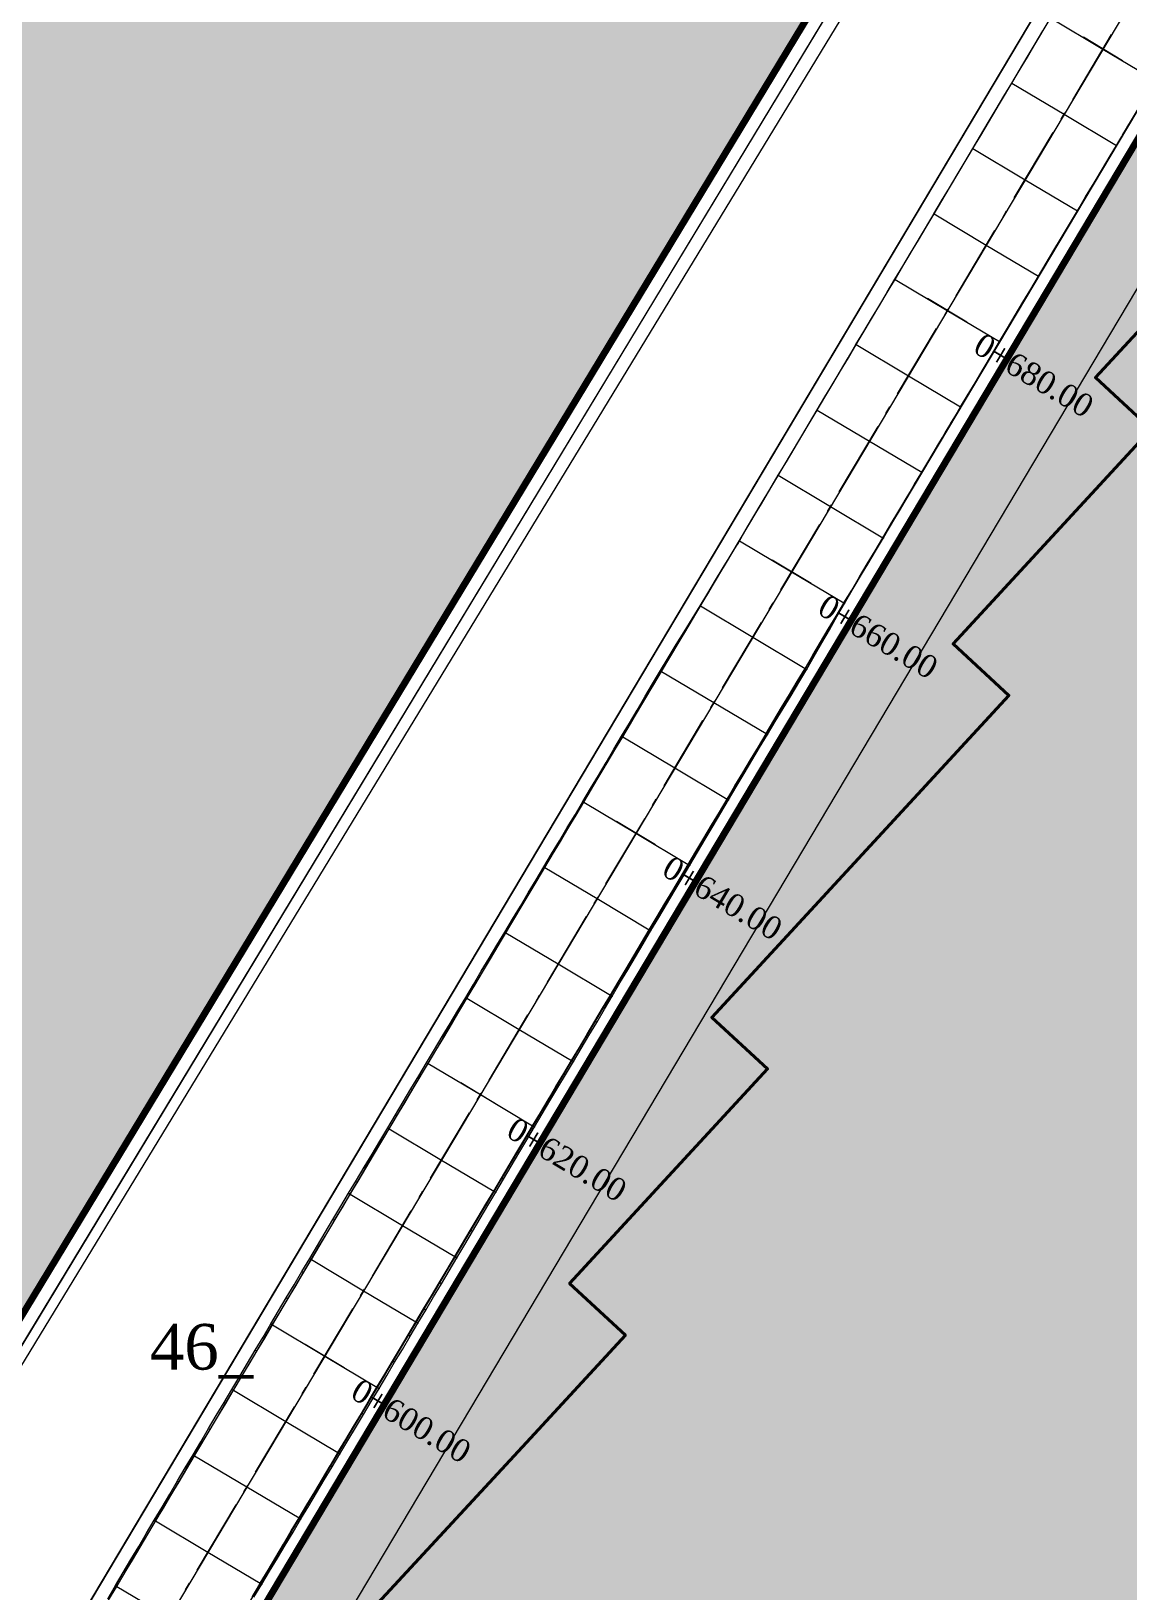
# Model space of a CAD drawing. Header units: metres. Extents: x 478603 to 489313, y 4282657 to 4289463.
# Drawn here: x 480102.8 to 480174.9, y 4287240.9 to 4287343.4 of the extents above; entities that cross this region are included whole.
import ezdxf

# ---------------------------------------------------------------- set-up
doc = ezdxf.new("R2010")
doc.units = ezdxf.units.M
for name, color, linetype, lineweight in [('ADAKENARI', 18, 'Continuous', 0), ('EKS_5', 5, 'Continuous', 0), ('EKSENLER', 3, 'Continuous', 0), ('HDA_5', 30, 'Continuous', 0), ('HDO_5', 30, 'Continuous', 0), ('KALDIRIM', 11, 'Continuous', 0), ('KDA_5', 150, 'Continuous', 20), ('KDO_5', 150, 'Continuous', 20), ('KYA_5', 1, 'Continuous', 20), ('KYO_5', 1, 'Continuous', 20), ('PARSEL_ALAN', 254, 'Continuous', 0), ('PARSEL_SERA_ALAN', 9, 'Continuous', 40), ('PL_ALİNMAN', 1, 'Continuous', 0), ('PL_ENKESIT', 1, 'Continuous', 0), ('PL_KM', 4, 'Continuous', 0), ('PL_KMYAZI', 30, 'Continuous', 0), ('REFUJ', 63, 'Continuous', 0), ('REVIZE_ONERI_KAM_SNR', 9, 'Continuous', 0), ('SEV_KYA_HDA', 3, 'Continuous', 0), ('SEV_KYO_HDO', 3, 'Continuous', 0), ('SEV_YKA_KDA', 3, 'Continuous', 0), ('SEV_YKO_KDO', 3, 'Continuous', 0), ('SNR_PLANONAMAA', 233, 'Continuous', 0), ('SNR_YAPIYAK', 18, 'Continuous', 0), ('YKA_5', 33, 'Continuous', 0), ('YKO_5', 33, 'Continuous', 0)]:
    doc.layers.add(name, color=color, linetype=linetype, lineweight=lineweight)
doc.styles.get("Standard").update_dxf_attribs({"font": 'times.ttf'})

msp = doc.modelspace()

# ---------------------------------------------------------------- hatches: boundary and pattern name
at = {"layer": 'PARSEL_ALAN'}
msp.add_hatch(color=256, dxfattribs=at).paths.add_polyline_path([(480144.96, 4286988.39), (480036.06, 4287092.62), (480032.45, 4287096.08), (480035.01, 4287100.37), (480178.12, 4287340.65), (480306.94, 4287217.36), (480333.2, 4287192.22)])
at = {"layer": 'PARSEL_SERA_ALAN'}
msp.add_hatch(color=256, dxfattribs=at).paths.add_polyline_path([(480135.34, 4287250.65), (480141.85, 4287257.7), (480138.18, 4287261.1), (480151.2, 4287275.2), (480147.53, 4287278.59), (480167.07, 4287299.75), (480163.39, 4287303.14), (480176.42, 4287317.25), (480172.75, 4287320.64), (480179.26, 4287327.69), (480326.19, 4287192.01), (480150.34, 4287001.58), (480043.81, 4287099.96), (480056.84, 4287114.06), (480053.17, 4287117.45), (480066.19, 4287131.56), (480062.52, 4287134.95), (480075.55, 4287149.06), (480071.87, 4287152.45), (480091.41, 4287173.61), (480087.74, 4287177), (480100.76, 4287191.11), (480097.09, 4287194.5), (480116.63, 4287215.66), (480112.96, 4287219.05), (480125.98, 4287233.15), (480122.31, 4287236.55)])
at = {"layer": 'REVIZE_ONERI_KAM_SNR'}
msp.add_hatch(color=256, dxfattribs=at).paths.add_polyline_path([(480391.37, 4287736.67), (479958.38, 4287021.55), (479846.66, 4286823.22), (479817.89, 4286807.32), (479678.54, 4286593.14), (479667.02, 4286563.36), (479171.87, 4285664.49), (479060.05, 4285423.5), (478955.18, 4285211.94), (478971.57, 4285181.44), (478973.58, 4285138.06), (478896.83, 4284994.41), (478884.26, 4284953.22), (478871.38, 4284822.15), (478829.64, 4284818.29), (478829.64, 4284859.4), (478806.79, 4284865.48), (478716.87, 4284674.35), (478705.55, 4284645.23), (478602.86, 4284697.15), (478665.09, 4284834.56), (478661.84, 4284859.59), (478721.27, 4284982.03), (478734.09, 4284989.86), (478857.78, 4285241.35), (478838.86, 4285277.85), (478831.67, 4285382.6), (478866.61, 4285387.39), (478882.65, 4285289.09), (479341.44, 4286225.89), (479492.42, 4286515.34), (479668.69, 4286852.71), (479834.72, 4287134.36), (480316.15, 4287820.51), (480353.75, 4287856.55), (480321.39, 4287969.42), (480358.64, 4287985.06), (480384.47, 4287906.35), (480463.86, 4288018.44), (480598.66, 4288207.44), (480775.09, 4288481.28), (480856.22, 4288581.77), (481195.87, 4289025.92), (481277.92, 4288967.09), (481191.32, 4288856.62), (480684.78, 4288177.97), (480420.91, 4287781.11), (480447.15, 4287667.53), (480456.56, 4287584.46), (480422.31, 4287581.55), (480417.61, 4287623.09), (480404.49, 4287679.88)])

# ---------------------------------------------------------------- linework, layer by layer
at = {"layer": 'ADAKENARI', "lineweight": 200}
for p, q in [((480391.37, 4287736.67), (479958.38, 4287021.55)), ((480032.45, 4287096.08), (480373.88, 4287669.33))]:
    msp.add_line(p, q, dxfattribs=at)
at = {"layer": 'EKS_5'}
for p in [(480173.25, 4287342.24, 954.31), (480170.69, 4287337.95, 954.33), (480168.13, 4287333.65, 954.35), (480165.57, 4287329.35, 954.37), (480163.01, 4287325.06, 954.38), (480160.46, 4287320.76, 954.3), (480157.9, 4287316.47, 954.06), (480155.34, 4287312.17, 953.74), (480152.78, 4287307.87, 953.42), (480150.22, 4287303.58, 953.09), (480147.66, 4287299.28, 952.77), (480145.1, 4287294.99, 952.45), (480142.54, 4287290.69, 952.13), (480139.99, 4287286.4, 951.81), (480137.43, 4287282.1, 951.49), (480134.87, 4287277.8, 951.17), (480132.31, 4287273.51, 950.85), (480129.75, 4287269.21, 950.52), (480127.19, 4287264.92, 950.2), (480124.63, 4287260.62, 949.88), (480122.08, 4287256.33, 949.56), (480119.52, 4287252.03, 949.24), (480116.96, 4287247.73, 948.92), (480114.4, 4287243.44, 948.6)]:
    msp.add_point(p, dxfattribs=at)
at = {"layer": 'EKSENLER'}
msp.add_line((480392.57, 4287710.48), (480029.26, 4287100.49), dxfattribs=at)
at = {"layer": 'HDA_5'}
msp.add_polyline3d([(480117.33, 4287240.53, 948.48), (480117.85, 4287241.39, 948.55), (480118.36, 4287242.25, 948.61), (480118.87, 4287243.1, 948.68), (480119.38, 4287243.96, 948.74), (480119.89, 4287244.82, 948.8), (480120.4, 4287245.68, 948.87), (480120.92, 4287246.54, 948.93), (480121.43, 4287247.4, 949), (480121.94, 4287248.26, 949.06), (480122.45, 4287249.12, 949.12), (480122.96, 4287249.98, 949.19), (480123.47, 4287250.84, 949.25), (480123.99, 4287251.7, 949.32), (480124.5, 4287252.56, 949.38), (480125.01, 4287253.41, 949.45), (480125.52, 4287254.27, 949.51), (480126.03, 4287255.13, 949.57), (480126.54, 4287255.99, 949.64), (480127.06, 4287256.85, 949.7), (480127.57, 4287257.71, 949.77), (480128.08, 4287258.57, 949.83), (480128.59, 4287259.43, 949.9), (480129.1, 4287260.29, 949.96), (480129.62, 4287261.15, 950.02), (480130.13, 4287262.01, 950.09), (480130.64, 4287262.87, 950.15), (480131.15, 4287263.72, 950.22), (480131.66, 4287264.58, 950.28), (480132.17, 4287265.44, 950.35), (480132.69, 4287266.3, 950.41), (480133.2, 4287267.16, 950.47), (480133.71, 4287268.02, 950.54), (480134.22, 4287268.88, 950.6), (480134.73, 4287269.74, 950.67), (480135.24, 4287270.6, 950.73), (480135.76, 4287271.46, 950.8), (480136.27, 4287272.32, 950.86), (480136.78, 4287273.18, 950.92), (480137.29, 4287274.03, 950.99), (480137.8, 4287274.89, 951.05), (480138.31, 4287275.75, 951.12), (480138.83, 4287276.61, 951.18), (480139.34, 4287277.47, 951.25), (480139.85, 4287278.33, 951.31), (480140.36, 4287279.19, 951.37), (480140.87, 4287280.05, 951.44), (480141.38, 4287280.91, 951.5), (480141.9, 4287281.77, 951.57), (480142.41, 4287282.63, 951.63), (480142.92, 4287283.48, 951.7), (480143.43, 4287284.34, 951.76), (480143.94, 4287285.2, 951.82), (480144.45, 4287286.06, 951.89), (480144.97, 4287286.92, 951.95), (480145.48, 4287287.78, 952.02), (480145.99, 4287288.64, 952.08), (480146.5, 4287289.5, 952.14), (480147.01, 4287290.36, 952.21), (480147.53, 4287291.22, 952.27), (480148.04, 4287292.08, 952.34), (480148.55, 4287292.94, 952.4), (480149.06, 4287293.79, 952.47), (480149.57, 4287294.65, 952.53), (480150.08, 4287295.51, 952.59), (480150.6, 4287296.37, 952.66), (480151.11, 4287297.23, 952.72), (480151.62, 4287298.09, 952.79), (480152.13, 4287298.95, 952.85), (480152.64, 4287299.81, 952.92), (480153.15, 4287300.67, 952.98), (480153.67, 4287301.53, 953.04), (480154.18, 4287302.39, 953.11), (480154.69, 4287303.25, 953.17), (480155.2, 4287304.1, 953.24), (480155.71, 4287304.96, 953.3), (480156.22, 4287305.82, 953.37), (480156.74, 4287306.68, 953.43), (480157.25, 4287307.54, 953.49), (480157.76, 4287308.4, 953.56), (480158.27, 4287309.26, 953.62), (480158.78, 4287310.12, 953.69), (480159.29, 4287310.98, 953.75), (480159.81, 4287311.84, 953.82), (480160.32, 4287312.7, 953.88), (480160.83, 4287313.56, 953.94), (480161.34, 4287314.41, 954.01), (480162.2, 4287315.86, 954.16)], dxfattribs=at)
for p in [(480161.34, 4287314.41, 954.01), (480158.78, 4287310.12, 953.69), (480156.22, 4287305.82, 953.37), (480153.67, 4287301.53, 953.04), (480151.11, 4287297.23, 952.72), (480148.55, 4287292.94, 952.4), (480145.99, 4287288.64, 952.08), (480143.43, 4287284.34, 951.76), (480140.87, 4287280.05, 951.44), (480138.31, 4287275.75, 951.12), (480135.76, 4287271.46, 950.8), (480133.2, 4287267.16, 950.47), (480130.64, 4287262.87, 950.15), (480128.08, 4287258.57, 949.83), (480125.52, 4287254.27, 949.51), (480122.96, 4287249.98, 949.19), (480120.4, 4287245.68, 948.87), (480117.85, 4287241.39, 948.55)]:
    msp.add_point(p, dxfattribs=at)
at = {"layer": 'HDO_5'}
msp.add_polyline3d([(480107.88, 4287240.34, 948.16), (480108.4, 4287241.19, 948.23), (480108.91, 4287242.05, 948.29), (480109.42, 4287242.91, 948.35), (480109.93, 4287243.77, 948.42), (480110.44, 4287244.63, 948.48), (480110.96, 4287245.49, 948.55), (480111.47, 4287246.35, 948.61), (480111.98, 4287247.21, 948.68), (480112.49, 4287248.07, 948.74), (480113, 4287248.93, 948.8), (480113.51, 4287249.79, 948.87), (480114.03, 4287250.65, 948.93), (480114.54, 4287251.5, 949), (480115.05, 4287252.36, 949.06), (480115.56, 4287253.22, 949.12), (480116.07, 4287254.08, 949.19), (480116.58, 4287254.94, 949.25), (480117.1, 4287255.8, 949.32), (480117.61, 4287256.66, 949.38), (480118.12, 4287257.52, 949.45), (480118.63, 4287258.38, 949.51), (480119.14, 4287259.24, 949.57), (480119.65, 4287260.1, 949.64), (480120.17, 4287260.96, 949.7), (480120.68, 4287261.81, 949.77), (480121.19, 4287262.67, 949.83), (480121.7, 4287263.53, 949.9), (480122.21, 4287264.39, 949.96), (480122.72, 4287265.25, 950.02), (480123.24, 4287266.11, 950.09), (480123.75, 4287266.97, 950.15), (480124.26, 4287267.83, 950.22), (480124.77, 4287268.69, 950.28), (480125.28, 4287269.55, 950.35), (480125.8, 4287270.41, 950.41), (480126.31, 4287271.27, 950.47), (480126.82, 4287272.12, 950.54), (480127.33, 4287272.98, 950.6), (480127.84, 4287273.84, 950.67), (480128.35, 4287274.7, 950.73), (480128.87, 4287275.56, 950.8), (480129.38, 4287276.42, 950.86), (480129.89, 4287277.28, 950.92), (480130.4, 4287278.14, 950.99), (480130.91, 4287279, 951.05), (480131.42, 4287279.86, 951.12), (480131.94, 4287280.72, 951.18), (480132.45, 4287281.57, 951.25), (480132.96, 4287282.43, 951.31), (480133.47, 4287283.29, 951.37), (480133.98, 4287284.15, 951.44), (480134.49, 4287285.01, 951.5), (480135.01, 4287285.87, 951.57), (480135.52, 4287286.73, 951.63), (480136.03, 4287287.59, 951.7), (480136.54, 4287288.45, 951.76), (480137.05, 4287289.31, 951.82), (480137.56, 4287290.17, 951.89), (480138.08, 4287291.03, 951.95), (480138.59, 4287291.88, 952.02), (480139.1, 4287292.74, 952.08), (480139.61, 4287293.6, 952.14), (480140.12, 4287294.46, 952.21), (480140.63, 4287295.32, 952.27), (480141.15, 4287296.18, 952.34), (480141.66, 4287297.04, 952.4), (480142.17, 4287297.9, 952.47), (480142.68, 4287298.76, 952.53), (480143.19, 4287299.62, 952.59), (480143.71, 4287300.48, 952.66), (480144.22, 4287301.34, 952.72), (480144.73, 4287302.19, 952.79), (480145.24, 4287303.05, 952.85), (480145.75, 4287303.91, 952.92), (480146.26, 4287304.77, 952.98), (480146.78, 4287305.63, 953.04), (480148.27, 4287308.15, 953.34)], dxfattribs=at)
for p in [(480146.78, 4287305.63, 953.04), (480144.22, 4287301.34, 952.72), (480141.66, 4287297.04, 952.4), (480139.1, 4287292.74, 952.08), (480136.54, 4287288.45, 951.76), (480133.98, 4287284.15, 951.44), (480131.42, 4287279.86, 951.12), (480128.87, 4287275.56, 950.8), (480126.31, 4287271.27, 950.47), (480123.75, 4287266.97, 950.15), (480121.19, 4287262.67, 949.83), (480118.63, 4287258.38, 949.51), (480116.07, 4287254.08, 949.19), (480113.51, 4287249.79, 948.87), (480110.96, 4287245.49, 948.55), (480108.4, 4287241.19, 948.23)]:
    msp.add_point(p, dxfattribs=at)
at = {"layer": 'KALDIRIM'}
for p, q in [((479854.18, 4286814.36), (480371.62, 4287683.12)), ((480378.66, 4287679.3), (480032.7, 4287098.44))]:
    msp.add_line(p, q, dxfattribs=at)
at = {"layer": 'KDA_5'}
msp.add_polyline3d([(480162.9, 4287317.05, 954.2), (480163.06, 4287317.32, 954.18), (480163.23, 4287317.6, 954.15), (480163.41, 4287317.89, 954.12), (480163.62, 4287318.23, 954.08), (480163.9, 4287318.71, 954.04), (480164.33, 4287319.43, 954.04), (480164.84, 4287320.29, 954.04), (480165.38, 4287321.19, 954.04), (480165.93, 4287322.1, 954.04), (480166.46, 4287323, 954.04), (480166.99, 4287323.88, 954.06), (480167.5, 4287324.74, 954.07), (480168.01, 4287325.6, 954.08), (480168.51, 4287326.45, 954.09), (480169.02, 4287327.3, 954.11), (480169.53, 4287328.15, 954.11), (480170.03, 4287329, 954.12), (480170.54, 4287329.86, 954.13), (480171.05, 4287330.72, 954.13), (480171.58, 4287331.6, 954.14), (480172.12, 4287332.51, 954.16), (480172.67, 4287333.44, 954.18), (480173.22, 4287334.36, 954.2), (480173.72, 4287335.21, 954.22), (480174.13, 4287335.9, 954.24), (480174.35, 4287336.26, 954.27), (480174.46, 4287336.45, 954.29), (480174.54, 4287336.58, 954.31), (480174.6, 4287336.69, 954.32), (480174.66, 4287336.79, 954.33)], dxfattribs=at)
for p in [(480174.13, 4287335.9, 954.24), (480171.58, 4287331.6, 954.14), (480169.02, 4287327.3, 954.11), (480166.46, 4287323, 954.04), (480163.9, 4287318.71, 954.04)]:
    msp.add_point(p, dxfattribs=at)
at = {"layer": 'KDO_5'}
msp.add_polyline3d([(480149.28, 4287309.81, 953.41), (480149.23, 4287309.74, 953.38), (480149.19, 4287309.67, 953.36), (480149.17, 4287309.63, 953.35), (480149.19, 4287309.67, 953.34), (480149.34, 4287309.92, 953.27), (480149.72, 4287310.56, 953.27), (480150.23, 4287311.42, 953.28), (480150.78, 4287312.34, 953.29), (480151.35, 4287313.29, 953.3), (480151.9, 4287314.22, 953.31), (480152.43, 4287315.11, 953.33), (480152.94, 4287315.97, 953.34), (480153.45, 4287316.82, 953.36), (480153.95, 4287317.66, 953.37), (480154.46, 4287318.52, 953.39), (480154.97, 4287319.37, 953.39), (480155.48, 4287320.23, 953.4), (480155.99, 4287321.09, 953.4), (480156.5, 4287321.95, 953.41), (480157.01, 4287322.81, 953.41), (480157.53, 4287323.67, 953.43), (480158.04, 4287324.53, 953.45), (480158.55, 4287325.39, 953.47), (480159.06, 4287326.25, 953.49), (480159.57, 4287327.11, 953.51), (480160.09, 4287327.97, 953.53), (480160.6, 4287328.83, 953.55), (480161.11, 4287329.68, 953.57), (480161.62, 4287330.54, 953.59), (480162.13, 4287331.4, 953.61), (480162.64, 4287332.26, 953.62), (480163.16, 4287333.12, 953.62), (480163.67, 4287333.98, 953.63), (480164.18, 4287334.84, 953.64), (480164.69, 4287335.7, 953.65), (480165.2, 4287336.56, 953.67), (480165.71, 4287337.42, 953.69), (480166.23, 4287338.28, 953.71), (480166.74, 4287339.13, 953.73), (480167.25, 4287339.99, 953.75), (480167.76, 4287340.85, 953.76), (480168.27, 4287341.71, 953.77), (480168.79, 4287342.57, 953.78), (480169.3, 4287343.43, 953.79)], dxfattribs=at)
for p in [(480167.25, 4287339.99, 953.75), (480164.69, 4287335.7, 953.65), (480162.13, 4287331.4, 953.61), (480159.57, 4287327.11, 953.51), (480157.01, 4287322.81, 953.41), (480154.46, 4287318.52, 953.39), (480151.9, 4287314.22, 953.31), (480149.34, 4287309.92, 953.27)]:
    msp.add_point(p, dxfattribs=at)
at = {"layer": 'KYA_5'}
for points in [[(480174.66, 4287336.79, 954.33), (480175.05, 4287337.45, 954.33), (480175.45, 4287338.11, 954.33), (480175.85, 4287338.77, 954.33), (480176.26, 4287339.46, 954.34), (480176.7, 4287340.19, 954.34), (480177.18, 4287341, 954.34), (480177.7, 4287341.86, 954.34), (480178.22, 4287342.73, 954.34), (480178.74, 4287343.61, 954.34)], [(480117.42, 4287240.48, 949.49), (480117.94, 4287241.33, 949.6), (480118.45, 4287242.19, 949.7), (480118.97, 4287243.05, 949.81), (480119.48, 4287243.9, 949.91), (480120, 4287244.76, 950.02), (480120.51, 4287245.62, 950.12), (480121.03, 4287246.48, 950.21), (480121.54, 4287247.33, 950.29), (480122.05, 4287248.19, 950.38), (480122.57, 4287249.05, 950.46), (480123.08, 4287249.91, 950.55), (480123.59, 4287250.77, 950.63), (480124.11, 4287251.62, 950.72), (480124.62, 4287252.48, 950.8), (480125.13, 4287253.34, 950.89), (480125.65, 4287254.2, 950.97), (480126.16, 4287255.06, 951.05), (480126.67, 4287255.92, 951.13), (480127.19, 4287256.77, 951.21), (480127.7, 4287257.63, 951.29), (480128.21, 4287258.49, 951.37), (480128.72, 4287259.35, 951.43), (480129.24, 4287260.21, 951.49), (480129.75, 4287261.07, 951.55), (480130.26, 4287261.93, 951.61), (480130.77, 4287262.79, 951.67), (480131.28, 4287263.65, 951.72), (480131.79, 4287264.51, 951.77), (480132.3, 4287265.37, 951.82), (480132.81, 4287266.23, 951.87), (480133.32, 4287267.09, 951.92), (480133.83, 4287267.95, 951.96), (480134.34, 4287268.81, 952.01), (480134.85, 4287269.67, 952.05), (480135.36, 4287270.53, 952.1), (480135.87, 4287271.39, 952.14), (480136.38, 4287272.25, 952.21), (480136.89, 4287273.11, 952.27), (480137.41, 4287273.97, 952.33), (480137.92, 4287274.82, 952.39), (480138.43, 4287275.68, 952.45), (480138.94, 4287276.54, 952.49), (480139.45, 4287277.4, 952.54), (480139.96, 4287278.26, 952.58), (480140.47, 4287279.13, 952.62), (480140.98, 4287279.99, 952.66), (480141.49, 4287280.85, 952.7), (480142, 4287281.71, 952.73), (480142.51, 4287282.57, 952.77), (480143.01, 4287283.43, 952.8), (480143.52, 4287284.29, 952.84), (480144.04, 4287285.15, 952.9), (480144.55, 4287286.01, 952.96), (480145.06, 4287286.87, 953.01), (480145.57, 4287287.73, 953.07), (480146.08, 4287288.59, 953.13), (480146.59, 4287289.45, 953.17), (480147.1, 4287290.31, 953.22), (480147.61, 4287291.17, 953.26), (480148.12, 4287292.03, 953.3), (480148.63, 4287292.89, 953.35), (480149.14, 4287293.75, 953.4), (480149.65, 4287294.61, 953.46), (480150.16, 4287295.47, 953.52), (480150.67, 4287296.33, 953.58), (480151.19, 4287297.18, 953.63), (480151.7, 4287298.04, 953.76), (480152.22, 4287298.9, 953.88), (480152.74, 4287299.75, 954), (480153.26, 4287300.61, 954.13), (480153.77, 4287301.47, 954.25), (480154.27, 4287302.33, 954.16), (480154.77, 4287303.2, 954.06), (480155.27, 4287304.07, 953.97), (480155.76, 4287304.94, 953.88), (480156.26, 4287305.8, 953.78), (480156.76, 4287306.66, 953.82), (480157.27, 4287307.52, 953.85), (480157.78, 4287308.37, 953.89), (480158.29, 4287309.23, 953.92), (480158.81, 4287310.11, 953.95), (480159.33, 4287310.99, 953.99), (480159.86, 4287311.89, 954.02), (480160.39, 4287312.78, 954.05), (480160.89, 4287313.63, 954.08), (480161.35, 4287314.41, 954.11), (480161.71, 4287315.03, 954.13), (480162.03, 4287315.56, 954.15), (480162.32, 4287316.07, 954.17), (480162.61, 4287316.56, 954.19), (480162.9, 4287317.05, 954.2)]]:
    msp.add_polyline3d(points, dxfattribs=at)
for p in [(480161.35, 4287314.41, 954.11), (480158.81, 4287310.11, 953.95), (480156.26, 4287305.8, 953.78), (480153.77, 4287301.47, 954.25), (480151.19, 4287297.18, 953.63), (480148.63, 4287292.89, 953.35), (480146.08, 4287288.59, 953.13), (480143.52, 4287284.29, 952.84), (480140.98, 4287279.99, 952.66), (480138.43, 4287275.68, 952.45), (480135.87, 4287271.39, 952.14), (480133.32, 4287267.09, 951.92), (480130.77, 4287262.79, 951.67), (480128.21, 4287258.49, 951.37), (480125.65, 4287254.2, 950.97), (480123.08, 4287249.91, 950.55), (480120.51, 4287245.62, 950.12), (480117.94, 4287241.33, 949.6)]:
    msp.add_point(p, dxfattribs=at)
at = {"layer": 'KYO_5'}
msp.add_polyline3d([(480107.81, 4287240.38, 949.05), (480108.32, 4287241.24, 949.13), (480108.83, 4287242.1, 949.21), (480109.34, 4287242.96, 949.29), (480109.85, 4287243.82, 949.37), (480110.36, 4287244.68, 949.45), (480110.87, 4287245.54, 949.53), (480111.38, 4287246.4, 949.62), (480111.89, 4287247.26, 949.72), (480112.4, 4287248.12, 949.81), (480112.91, 4287248.98, 949.91), (480113.42, 4287249.84, 950.01), (480113.93, 4287250.7, 950.06), (480114.44, 4287251.56, 950.12), (480114.95, 4287252.42, 950.17), (480115.47, 4287253.28, 950.23), (480115.98, 4287254.14, 950.28), (480116.49, 4287255, 950.36), (480117, 4287255.86, 950.45), (480117.51, 4287256.72, 950.53), (480118.02, 4287257.58, 950.62), (480118.53, 4287258.44, 950.7), (480119.04, 4287259.3, 950.77), (480119.55, 4287260.16, 950.83), (480120.06, 4287261.02, 950.9), (480120.57, 4287261.88, 950.97), (480121.09, 4287262.74, 951.04), (480121.6, 4287263.59, 951.09), (480122.11, 4287264.45, 951.14), (480122.62, 4287265.31, 951.19), (480123.14, 4287266.17, 951.24), (480123.65, 4287267.03, 951.29), (480124.16, 4287267.89, 951.34), (480124.68, 4287268.74, 951.38), (480125.19, 4287269.6, 951.43), (480125.7, 4287270.46, 951.48), (480126.22, 4287271.32, 951.53), (480126.73, 4287272.18, 951.58), (480127.24, 4287273.04, 951.63), (480127.75, 4287273.89, 951.68), (480128.27, 4287274.75, 951.73), (480128.78, 4287275.61, 951.78), (480129.29, 4287276.47, 951.83), (480129.81, 4287277.33, 951.88), (480130.32, 4287278.19, 951.92), (480130.83, 4287279.04, 951.97), (480131.35, 4287279.9, 952.02), (480131.86, 4287280.76, 952.07), (480132.37, 4287281.62, 952.12), (480132.88, 4287282.48, 952.17), (480133.4, 4287283.34, 952.22), (480133.91, 4287284.19, 952.27), (480134.42, 4287285.05, 952.31), (480134.94, 4287285.91, 952.35), (480135.45, 4287286.77, 952.39), (480135.97, 4287287.63, 952.43), (480136.48, 4287288.48, 952.47), (480136.99, 4287289.34, 952.51), (480137.51, 4287290.2, 952.54), (480138.02, 4287291.06, 952.58), (480138.54, 4287291.91, 952.61), (480139.05, 4287292.77, 952.65), (480139.56, 4287293.63, 952.73), (480140.07, 4287294.49, 952.81), (480140.58, 4287295.35, 952.89), (480141.09, 4287296.21, 952.97), (480141.6, 4287297.07, 953.05), (480142.11, 4287297.93, 953.14), (480142.62, 4287298.79, 953.23), (480143.13, 4287299.66, 953.33), (480143.64, 4287300.52, 953.42), (480144.15, 4287301.38, 953.52), (480144.67, 4287302.23, 953.46), (480145.19, 4287303.09, 953.4), (480145.72, 4287303.94, 953.35), (480146.24, 4287304.79, 953.29), (480146.76, 4287305.64, 953.24), (480147.27, 4287306.48, 953.27), (480147.77, 4287307.32, 953.31), (480148.28, 4287308.15, 953.34), (480148.78, 4287308.98, 953.37), (480149.28, 4287309.81, 953.41)], dxfattribs=at)
for p in [(480146.76, 4287305.64, 953.24), (480144.15, 4287301.38, 953.52), (480141.6, 4287297.07, 953.05), (480139.05, 4287292.77, 952.65), (480136.48, 4287288.48, 952.47), (480133.91, 4287284.19, 952.27), (480131.35, 4287279.9, 952.02), (480128.78, 4287275.61, 951.78), (480126.22, 4287271.32, 951.53), (480123.65, 4287267.03, 951.29), (480121.09, 4287262.74, 951.04), (480118.53, 4287258.44, 950.7), (480115.98, 4287254.14, 950.28), (480113.42, 4287249.84, 950.01), (480110.87, 4287245.54, 949.53), (480108.32, 4287241.24, 949.13)]:
    msp.add_point(p, dxfattribs=at)
at = {"layer": 'PARSEL_ALAN'}
for points in [[(480144.96, 4286988.39, 956.14), (480036.06, 4287092.62, 940.62), (480032.45, 4287096.08, 0), (480035.01, 4287100.37, 939.23), (480178.12, 4287340.65, 954.33), (480306.94, 4287217.36, 950.43), (480333.2, 4287192.22, 951.42), (480144.96, 4286988.39, 956.14)], [(480144.96, 4286988.39, 0), (480036.06, 4287092.62, 0), (480032.45, 4287096.08, 0), (480035.01, 4287100.37, 0), (480178.12, 4287340.65, 0), (480306.94, 4287217.36, 0), (480333.2, 4287192.22, 0), (480144.96, 4286988.39, 0)]]:
    msp.add_polyline3d(points, close=True, dxfattribs=at)
at = {"layer": 'PARSEL_SERA_ALAN'}
msp.add_polyline3d([(480122.31, 4287236.55, 0), (480135.34, 4287250.65, 0), (480135.34, 4287250.65, 0), (480141.85, 4287257.7, 0), (480138.18, 4287261.1, 0), (480151.2, 4287275.2, 0), (480147.53, 4287278.59, 0), (480167.07, 4287299.75, 0), (480163.39, 4287303.14, 0), (480176.42, 4287317.25, 0), (480172.75, 4287320.64, 0), (480179.26, 4287327.69, 0), (480326.19, 4287192.01, 0)], dxfattribs=at)
msp.add_polyline3d([(480122.31, 4287236.55, 0), (480135.34, 4287250.65, 0), (480135.34, 4287250.65, 0), (480141.85, 4287257.7, 0), (480138.18, 4287261.1, 0), (480151.2, 4287275.2, 0), (480147.53, 4287278.59, 0), (480167.07, 4287299.75, 0), (480163.39, 4287303.14, 0), (480176.42, 4287317.25, 0), (480172.75, 4287320.64, 0), (480179.26, 4287327.69, 0), (480326.19, 4287192.01, 0)], dxfattribs=at)
at = {"layer": 'PL_ALİNMAN'}
for p, q in [((480171.26, 4287338.91), (480173.82, 4287343.2)), ((480170.49, 4287337.62), (480170.75, 4287338.05)), ((480167.42, 4287332.46), (480169.98, 4287336.76)), ((480166.66, 4287331.17), (480166.91, 4287331.6)), ((480163.59, 4287326.02), (480166.14, 4287330.31)), ((480162.82, 4287324.73), (480163.07, 4287325.16)), ((480159.75, 4287319.57), (480162.31, 4287323.87)), ((480158.98, 4287318.29), (480159.24, 4287318.72)), ((480155.91, 4287313.13), (480158.47, 4287317.43)), ((480155.14, 4287311.84), (480155.4, 4287312.27)), ((480152.07, 4287306.69), (480154.63, 4287310.98)), ((480151.3, 4287305.4), (480151.56, 4287305.83)), ((480148.23, 4287300.24), (480150.79, 4287304.54)), ((480147.47, 4287298.95), (480147.72, 4287299.38)), ((480144.4, 4287293.8), (480146.95, 4287298.1)), ((480143.63, 4287292.51), (480143.88, 4287292.94)), ((480140.56, 4287287.36), (480143.12, 4287291.65)), ((480139.79, 4287286.07), (480140.05, 4287286.5)), ((480136.72, 4287280.91), (480139.28, 4287285.21)), ((480135.95, 4287279.62), (480136.21, 4287280.05)), ((480132.88, 4287274.47), (480135.44, 4287278.76)), ((480132.11, 4287273.18), (480132.37, 4287273.61)), ((480129.04, 4287268.03), (480131.6, 4287272.32)), ((480128.28, 4287266.74), (480128.53, 4287267.17)), ((480125.21, 4287261.58), (480127.77, 4287265.88)), ((480124.44, 4287260.29), (480124.69, 4287260.72)), ((480121.37, 4287255.14), (480123.93, 4287259.43)), ((480120.6, 4287253.85), (480120.86, 4287254.28)), ((480117.53, 4287248.69), (480120.09, 4287252.99)), ((480116.76, 4287247.41), (480117.02, 4287247.83)), ((480113.69, 4287242.25), (480116.25, 4287246.55)), ((480112.93, 4287240.96), (480113.18, 4287241.39))]:
    msp.add_line(p, q, dxfattribs=at)
at = {"layer": 'PL_ENKESIT'}
for points in [[(480169.81, 4287344.29, 953.8), (480169.81, 4287344.29, 954.31), (480173.25, 4287342.24, 954.31), (480176.68, 4287340.19, 954.31), (480176.69, 4287340.19, 954.26), (480176.7, 4287340.19, 954.34)], [(480167.25, 4287339.99, 953.75), (480167.25, 4287339.99, 954.33), (480170.69, 4287337.95, 954.33), (480174.13, 4287335.9, 954.33), (480174.13, 4287335.9, 954.24)], [(480164.69, 4287335.7, 953.65), (480164.69, 4287335.7, 954.35), (480168.13, 4287333.65, 954.35), (480171.57, 4287331.6, 954.35), (480171.58, 4287331.6, 954.14)], [(480162.13, 4287331.4, 953.61), (480162.14, 4287331.4, 954.37), (480165.57, 4287329.35, 954.37), (480169.01, 4287327.31, 954.37), (480169.02, 4287327.3, 954.11)], [(480159.57, 4287327.11, 953.51), (480159.58, 4287327.1, 954.38), (480163.01, 4287325.06, 954.38), (480166.45, 4287323.01, 954.38), (480166.46, 4287323, 954.04)], [(480157.01, 4287322.81, 953.41), (480157.02, 4287322.81, 954.3), (480160.46, 4287320.76, 954.3), (480163.89, 4287318.72, 954.3), (480163.9, 4287318.71, 954.04)], [(480154.46, 4287318.52, 953.39), (480154.46, 4287318.51, 954.06), (480157.9, 4287316.47, 954.06), (480161.33, 4287314.42, 954.06), (480161.34, 4287314.41, 954.01), (480161.35, 4287314.41, 954.11)], [(480151.9, 4287314.22, 953.31), (480151.9, 4287314.22, 953.74), (480155.34, 4287312.17, 953.74), (480158.77, 4287310.12, 953.74), (480158.78, 4287310.12, 953.69), (480158.81, 4287310.11, 953.95)], [(480149.34, 4287309.92, 953.27), (480149.34, 4287309.92, 953.42), (480152.78, 4287307.87, 953.42), (480156.22, 4287305.83, 953.42), (480156.22, 4287305.82, 953.37), (480156.26, 4287305.8, 953.78)], [(480146.76, 4287305.64, 953.24), (480146.78, 4287305.63, 953.04), (480146.78, 4287305.63, 953.09), (480150.22, 4287303.58, 953.09), (480153.66, 4287301.53, 953.09), (480153.67, 4287301.53, 953.04), (480153.77, 4287301.47, 954.25)], [(480144.15, 4287301.38, 953.52), (480144.22, 4287301.34, 952.72), (480144.23, 4287301.33, 952.77), (480147.66, 4287299.28, 952.77), (480151.1, 4287297.24, 952.77), (480151.11, 4287297.23, 952.72), (480151.19, 4287297.18, 953.63)], [(480141.6, 4287297.07, 953.05), (480141.66, 4287297.04, 952.4), (480141.67, 4287297.03, 952.45), (480145.1, 4287294.99, 952.45), (480148.54, 4287292.94, 952.45), (480148.55, 4287292.94, 952.4), (480148.63, 4287292.89, 953.35)], [(480139.05, 4287292.77, 952.65), (480139.1, 4287292.74, 952.08), (480139.11, 4287292.74, 952.13), (480142.54, 4287290.69, 952.13), (480145.98, 4287288.64, 952.13), (480145.99, 4287288.64, 952.08), (480146.08, 4287288.59, 953.13)], [(480136.48, 4287288.48, 952.47), (480136.54, 4287288.45, 951.76), (480136.55, 4287288.44, 951.81), (480139.99, 4287286.4, 951.81), (480143.42, 4287284.35, 951.81), (480143.43, 4287284.34, 951.76), (480143.52, 4287284.29, 952.84)], [(480133.91, 4287284.19, 952.27), (480133.98, 4287284.15, 951.44), (480133.99, 4287284.15, 951.49), (480137.43, 4287282.1, 951.49), (480140.86, 4287280.05, 951.49), (480140.87, 4287280.05, 951.44), (480140.98, 4287279.99, 952.66)], [(480131.35, 4287279.9, 952.02), (480131.42, 4287279.86, 951.12), (480131.43, 4287279.85, 951.17), (480134.87, 4287277.8, 951.17), (480138.31, 4287275.76, 951.17), (480138.31, 4287275.75, 951.12), (480138.43, 4287275.68, 952.45)], [(480128.78, 4287275.61, 951.78), (480128.87, 4287275.56, 950.8), (480128.87, 4287275.56, 950.85), (480132.31, 4287273.51, 950.85), (480135.75, 4287271.46, 950.85), (480135.76, 4287271.46, 950.8), (480135.87, 4287271.39, 952.14)], [(480126.22, 4287271.32, 951.53), (480126.31, 4287271.27, 950.47), (480126.32, 4287271.26, 950.52), (480129.75, 4287269.21, 950.52), (480133.19, 4287267.17, 950.52), (480133.2, 4287267.16, 950.47), (480133.32, 4287267.09, 951.92)], [(480123.65, 4287267.03, 951.29), (480123.75, 4287266.97, 950.15), (480123.76, 4287266.96, 950.2), (480127.19, 4287264.92, 950.2), (480130.63, 4287262.87, 950.2), (480130.64, 4287262.87, 950.15), (480130.77, 4287262.79, 951.67)], [(480121.09, 4287262.74, 951.04), (480121.19, 4287262.67, 949.83), (480121.2, 4287262.67, 949.88), (480124.63, 4287260.62, 949.88), (480128.07, 4287258.57, 949.88), (480128.08, 4287258.57, 949.83), (480128.21, 4287258.49, 951.37)], [(480118.53, 4287258.44, 950.7), (480118.63, 4287258.38, 949.51), (480118.64, 4287258.37, 949.56), (480122.08, 4287256.33, 949.56), (480125.51, 4287254.28, 949.56), (480125.52, 4287254.27, 949.51), (480125.65, 4287254.2, 950.97)], [(480115.98, 4287254.14, 950.28), (480116.07, 4287254.08, 949.19), (480116.08, 4287254.08, 949.24), (480119.52, 4287252.03, 949.24), (480122.95, 4287249.98, 949.24), (480122.96, 4287249.98, 949.19), (480123.08, 4287249.91, 950.55)], [(480113.42, 4287249.84, 950.01), (480113.51, 4287249.79, 948.87), (480113.52, 4287249.78, 948.92), (480116.96, 4287247.73, 948.92), (480120.4, 4287245.69, 948.92), (480120.4, 4287245.68, 948.87), (480120.51, 4287245.62, 950.12)], [(480110.87, 4287245.54, 949.53), (480110.96, 4287245.49, 948.55), (480110.96, 4287245.49, 948.6), (480114.4, 4287243.44, 948.6), (480117.84, 4287241.39, 948.6), (480117.85, 4287241.39, 948.55), (480117.94, 4287241.33, 949.6)], [(480108.32, 4287241.24, 949.13), (480108.4, 4287241.19, 948.23), (480108.41, 4287241.19, 948.28), (480111.84, 4287239.14, 948.28), (480115.28, 4287237.1, 948.28), (480115.29, 4287237.09, 948.23), (480115.36, 4287237.05, 949.06)]]:
    msp.add_polyline3d(points, dxfattribs=at)
at = {"layer": 'PL_KM'}
for p, q in [((480174.54, 4287341.47), (480171.96, 4287343.01)), ((480164.3, 4287324.29), (480161.72, 4287325.83)), ((480154.07, 4287307.11), (480151.49, 4287308.64)), ((480143.83, 4287289.92), (480141.26, 4287291.46)), ((480133.6, 4287272.74), (480131.02, 4287274.28)), ((480123.36, 4287255.56), (480120.79, 4287257.09))]:
    msp.add_line(p, q, dxfattribs=at)
at = {"layer": 'REFUJ'}
for p, q in [((480350.02, 4287666.45), (479959.25, 4287021.04)), ((479853.4, 4286815.01), (480357.77, 4287661.82))]:
    msp.add_line(p, q, dxfattribs=at)
msp.add_polyline3d([(479959.25, 4287021.04, 0), (480350.02, 4287666.45, 0), (480350.37, 4287666.92, 0), (480350.81, 4287667.31, 0), (480351.31, 4287667.61, 0), (480351.86, 4287667.81, 0), (480352.44, 4287667.9, 0), (480353.02, 4287667.87, 0), (480353.59, 4287667.73, 0), (480354.12, 4287667.48, 0), (480356.72, 4287665.93, 0), (480357.2, 4287665.58, 0), (480357.6, 4287665.15, 0), (480357.9, 4287664.64, 0), (480358.1, 4287664.09, 0), (480358.19, 4287663.51, 0), (480358.16, 4287662.92, 0), (480358.02, 4287662.35, 0), (480357.77, 4287661.82, 0), (479853.4, 4286815.01, 0)], dxfattribs=at)
at = {"layer": 'REVIZE_ONERI_KAM_SNR'}
for points in [[(480684.78, 4288177.97, 0), (480420.91, 4287781.11, 0), (480447.15, 4287667.53, 0), (480456.56, 4287584.46, 0), (480422.31, 4287581.55, 0), (480417.61, 4287623.09, 0), (480404.49, 4287679.88, 0), (480391.37, 4287736.67, 0), (479958.38, 4287021.55, 0), (479846.66, 4286823.22, 0), (479817.89, 4286807.32, 0), (479678.54, 4286593.14, 0), (479667.02, 4286563.36, 0), (479667.02, 4286563.36, 0), (479171.87, 4285664.49, 0)], [(480684.78, 4288177.97, 0), (480420.91, 4287781.11, 0), (480447.15, 4287667.53, 0), (480456.56, 4287584.46, 0), (480422.31, 4287581.55, 0), (480417.61, 4287623.09, 0), (480404.49, 4287679.88, 0), (480391.37, 4287736.67, 0), (480391.37, 4287736.67, 0), (479958.38, 4287021.55, 0), (479846.66, 4286823.22, 0), (479817.89, 4286807.32, 0), (479678.54, 4286593.14, 0), (479667.02, 4286563.36, 0), (479171.87, 4285664.49, 0)], [(480684.78, 4288177.97, 0), (480420.91, 4287781.11, 0), (480447.15, 4287667.53, 0), (480456.56, 4287584.46, 0), (480422.31, 4287581.55, 0), (480417.61, 4287623.09, 0), (480404.49, 4287679.88, 0), (480391.37, 4287736.67, 0), (480391.37, 4287736.67, 0), (479958.38, 4287021.55, 0), (479846.66, 4286823.22, 0), (479817.89, 4286807.32, 0), (479678.54, 4286593.14, 0), (479667.02, 4286563.36, 0), (479171.87, 4285664.49, 0)]]:
    msp.add_polyline3d(points, dxfattribs=at)
at = {"layer": 'SEV_KYA_HDA'}
for p, q in [((480161.35, 4287314.41, 954.11), (480161.35, 4287314.41, 954.06)), ((480160.33, 4287312.69, 954.05), (480160.32, 4287312.7, 953.88)), ((480159.32, 4287310.97, 953.99), (480159.31, 4287310.97, 953.87)), ((480158.3, 4287309.25, 953.92), (480158.27, 4287309.26, 953.62)), ((480157.27, 4287307.53, 953.85), (480157.26, 4287307.53, 953.67)), ((480156.26, 4287305.8, 953.78), (480156.22, 4287305.82, 953.37)), ((480155.26, 4287304.07, 953.97), (480155.23, 4287304.09, 953.6)), ((480154.27, 4287302.33, 954.16), (480154.18, 4287302.39, 953.11)), ((480153.26, 4287300.61, 954.13), (480153.21, 4287300.64, 953.55)), ((480152.22, 4287298.9, 953.88), (480152.13, 4287298.95, 952.85)), ((480151.19, 4287297.18, 953.63), (480151.15, 4287297.21, 953.18)), ((480150.16, 4287295.47, 953.52), (480150.08, 4287295.51, 952.59)), ((480149.14, 4287293.75, 953.4), (480149.1, 4287293.77, 952.93)), ((480148.12, 4287292.03, 953.3), (480148.04, 4287292.08, 952.34)), ((480147.1, 4287290.31, 953.22), (480147.06, 4287290.33, 952.71)), ((480146.08, 4287288.59, 953.13), (480145.99, 4287288.64, 952.08)), ((480145.06, 4287286.87, 953.01), (480145.01, 4287286.89, 952.48)), ((480144.04, 4287285.15, 952.9), (480143.94, 4287285.2, 951.82)), ((480143.01, 4287283.43, 952.8), (480142.97, 4287283.46, 952.25)), ((480142, 4287281.71, 952.73), (480141.9, 4287281.77, 951.57)), ((480140.98, 4287279.99, 952.66), (480140.93, 4287280.02, 952.05)), ((480139.96, 4287278.26, 952.58), (480139.85, 4287278.33, 951.31)), ((480138.94, 4287276.54, 952.49), (480138.88, 4287276.58, 951.84)), ((480137.92, 4287274.82, 952.39), (480137.8, 4287274.89, 951.05)), ((480136.89, 4287273.11, 952.27), (480136.84, 4287273.14, 951.6)), ((480135.87, 4287271.39, 952.14), (480135.76, 4287271.46, 950.8)), ((480134.85, 4287269.67, 952.05), (480134.79, 4287269.7, 951.36)), ((480133.83, 4287267.95, 951.96), (480133.71, 4287268.02, 950.54)), ((480132.81, 4287266.23, 951.87), (480132.75, 4287266.26, 951.14)), ((480131.79, 4287264.51, 951.77), (480131.66, 4287264.58, 950.28)), ((480130.77, 4287262.79, 951.67), (480130.7, 4287262.83, 950.91)), ((480129.75, 4287261.07, 951.55), (480129.62, 4287261.15, 950.02)), ((480128.72, 4287259.35, 951.43), (480128.66, 4287259.39, 950.66)), ((480127.7, 4287257.63, 951.29), (480127.57, 4287257.71, 949.77)), ((480126.67, 4287255.92, 951.13), (480126.61, 4287255.95, 950.38)), ((480125.65, 4287254.2, 950.97), (480125.52, 4287254.27, 949.51)), ((480124.62, 4287252.48, 950.8), (480124.56, 4287252.52, 950.09)), ((480123.59, 4287250.77, 950.63), (480123.47, 4287250.84, 949.25)), ((480122.57, 4287249.05, 950.46), (480122.51, 4287249.08, 949.79)), ((480121.54, 4287247.33, 950.29), (480121.43, 4287247.4, 949)), ((480120.51, 4287245.62, 950.12), (480120.46, 4287245.65, 949.49)), ((480119.48, 4287243.9, 949.91), (480119.38, 4287243.96, 948.74)), ((480118.45, 4287242.19, 949.7), (480118.4, 4287242.22, 949.16))]:
    msp.add_line(p, q, dxfattribs=at)
at = {"layer": 'SEV_KYO_HDO'}
for p, q in [((480147.28, 4287306.5, 953.27), (480147.29, 4287306.49, 953.15)), ((480146.24, 4287304.79, 953.29), (480146.25, 4287304.78, 953.14)), ((480145.19, 4287303.08, 953.4), (480145.24, 4287303.05, 952.85)), ((480144.15, 4287301.38, 953.52), (480144.18, 4287301.36, 953.12)), ((480143.13, 4287299.66, 953.33), (480143.19, 4287299.62, 952.59)), ((480142.11, 4287297.93, 953.14), (480142.14, 4287297.92, 952.8)), ((480141.09, 4287296.21, 952.97), (480141.15, 4287296.18, 952.34)), ((480140.07, 4287294.49, 952.81), (480140.1, 4287294.48, 952.51)), ((480139.05, 4287292.77, 952.65), (480139.1, 4287292.74, 952.08)), ((480138.02, 4287291.06, 952.58), (480138.05, 4287291.04, 952.26)), ((480136.99, 4287289.34, 952.51), (480137.05, 4287289.31, 951.82)), ((480135.97, 4287287.63, 952.43), (480136, 4287287.61, 952.06)), ((480134.94, 4287285.91, 952.35), (480135.01, 4287285.87, 951.57)), ((480133.91, 4287284.19, 952.27), (480133.95, 4287284.17, 951.86)), ((480132.88, 4287282.48, 952.17), (480132.96, 4287282.43, 951.31)), ((480131.86, 4287280.76, 952.07), (480131.9, 4287280.74, 951.63)), ((480130.83, 4287279.04, 951.97), (480130.91, 4287279, 951.05)), ((480129.81, 4287277.33, 951.88), (480129.85, 4287277.3, 951.4)), ((480128.78, 4287275.61, 951.78), (480128.87, 4287275.56, 950.8)), ((480127.75, 4287273.89, 951.68), (480127.8, 4287273.87, 951.17)), ((480126.73, 4287272.18, 951.58), (480126.82, 4287272.12, 950.54)), ((480125.7, 4287270.46, 951.48), (480125.75, 4287270.43, 950.95)), ((480124.68, 4287268.74, 951.38), (480124.77, 4287268.69, 950.28)), ((480123.65, 4287267.03, 951.29), (480123.7, 4287267, 950.72)), ((480122.62, 4287265.31, 951.19), (480122.72, 4287265.25, 950.02)), ((480121.6, 4287263.59, 951.09), (480121.65, 4287263.56, 950.49)), ((480120.57, 4287261.88, 950.97), (480120.68, 4287261.81, 949.77)), ((480119.55, 4287260.16, 950.83), (480119.6, 4287260.13, 950.24)), ((480118.53, 4287258.44, 950.7), (480118.63, 4287258.38, 949.51)), ((480117.51, 4287256.72, 950.53), (480117.56, 4287256.69, 949.96)), ((480116.49, 4287255, 950.36), (480116.58, 4287254.94, 949.25)), ((480115.47, 4287253.28, 950.23), (480115.51, 4287253.25, 949.68)), ((480114.44, 4287251.56, 950.12), (480114.54, 4287251.5, 949)), ((480113.42, 4287249.84, 950.01), (480113.46, 4287249.82, 949.44)), ((480112.4, 4287248.12, 949.81), (480112.49, 4287248.07, 948.74)), ((480111.38, 4287246.4, 949.62), (480111.42, 4287246.38, 949.12)), ((480110.36, 4287244.68, 949.45), (480110.44, 4287244.63, 948.48)), ((480109.34, 4287242.96, 949.29), (480109.38, 4287242.94, 948.82)), ((480108.32, 4287241.24, 949.13), (480108.4, 4287241.19, 948.23))]:
    msp.add_line(p, q, dxfattribs=at)
at = {"layer": 'SEV_YKA_KDA'}
for p, q in [((480173.61, 4287335.04, 954.33), (480173.62, 4287335.04, 954.28)), ((480172.59, 4287333.32, 954.34), (480172.6, 4287333.32, 954.18)), ((480171.57, 4287331.6, 954.35), (480171.57, 4287331.6, 954.24)), ((480170.54, 4287329.88, 954.36), (480170.55, 4287329.88, 954.13)), ((480169.52, 4287328.17, 954.36), (480169.53, 4287328.16, 954.24)), ((480168.5, 4287326.45, 954.37), (480168.51, 4287326.44, 954.09)), ((480167.47, 4287324.73, 954.38), (480167.48, 4287324.73, 954.22)), ((480166.45, 4287323.01, 954.38), (480166.46, 4287323, 954.04)), ((480165.43, 4287321.29, 954.35), (480165.43, 4287321.29, 954.19)), ((480164.4, 4287319.57, 954.31), (480164.42, 4287319.57, 954.04)), ((480163.38, 4287317.86, 954.25), (480163.38, 4287317.85, 954.19))]:
    msp.add_line(p, q, dxfattribs=at)
at = {"layer": 'SEV_YKO_KDO'}
for p, q in [((480168.79, 4287342.57, 954.32), (480168.79, 4287342.57, 954.05)), ((480167.76, 4287340.85, 954.33), (480167.76, 4287340.85, 953.76)), ((480166.74, 4287339.13, 954.33), (480166.74, 4287339.13, 954.03)), ((480165.72, 4287337.41, 954.34), (480165.71, 4287337.42, 953.69)), ((480164.69, 4287335.7, 954.35), (480164.69, 4287335.7, 954)), ((480163.67, 4287333.98, 954.36), (480163.67, 4287333.98, 953.63)), ((480162.65, 4287332.26, 954.36), (480162.65, 4287332.26, 953.99)), ((480161.62, 4287330.54, 954.37), (480161.62, 4287330.54, 953.59)), ((480160.6, 4287328.82, 954.38), (480160.6, 4287328.82, 953.96)), ((480159.58, 4287327.1, 954.38), (480159.57, 4287327.11, 953.51)), ((480158.55, 4287325.39, 954.35), (480158.55, 4287325.39, 953.91)), ((480157.53, 4287323.67, 954.31), (480157.53, 4287323.67, 953.43)), ((480156.51, 4287321.95, 954.25), (480156.5, 4287321.95, 953.83)), ((480155.48, 4287320.23, 954.15), (480155.48, 4287320.23, 953.4)), ((480154.46, 4287318.51, 954.06), (480154.46, 4287318.51, 953.72)), ((480153.44, 4287316.8, 953.93), (480153.43, 4287316.8, 953.36)), ((480152.41, 4287315.08, 953.8), (480152.41, 4287315.08, 953.56)), ((480151.39, 4287313.36, 953.67), (480151.39, 4287313.36, 953.3)), ((480150.37, 4287311.64, 953.54), (480150.37, 4287311.64, 953.41))]:
    msp.add_line(p, q, dxfattribs=at)
at = {"layer": 'SNR_PLANONAMAA'}
msp.add_line((479959.27, 4287021.09, 942.48), (480219.32, 4287448.14, 942.48), dxfattribs=at)
at = {"layer": 'SNR_YAPIYAK'}
msp.add_line((480040.2, 4287099.32, 956.14), (480179.2, 4287332.7, 956.14), dxfattribs=at)
at = {"layer": 'YKA_5'}
msp.add_polyline3d([(480117.33, 4287240.53, 948.53), (480117.84, 4287241.39, 948.6), (480118.35, 4287242.25, 948.66), (480118.86, 4287243.11, 948.73), (480119.37, 4287243.97, 948.79), (480119.88, 4287244.83, 948.85), (480120.4, 4287245.69, 948.92), (480120.91, 4287246.55, 948.98), (480121.42, 4287247.41, 949.05), (480121.93, 4287248.26, 949.11), (480122.44, 4287249.12, 949.17), (480122.95, 4287249.98, 949.24), (480123.47, 4287250.84, 949.3), (480123.98, 4287251.7, 949.37), (480124.49, 4287252.56, 949.43), (480125, 4287253.42, 949.5), (480125.51, 4287254.28, 949.56), (480126.02, 4287255.14, 949.62), (480126.54, 4287256, 949.69), (480127.05, 4287256.86, 949.75), (480127.56, 4287257.72, 949.82), (480128.07, 4287258.57, 949.88), (480128.58, 4287259.43, 949.95), (480129.09, 4287260.29, 950.01), (480129.61, 4287261.15, 950.07), (480130.12, 4287262.01, 950.14), (480130.63, 4287262.87, 950.2), (480131.14, 4287263.73, 950.27), (480131.65, 4287264.59, 950.33), (480132.17, 4287265.45, 950.4), (480132.68, 4287266.31, 950.46), (480133.19, 4287267.17, 950.52), (480133.7, 4287268.03, 950.59), (480134.21, 4287268.88, 950.65), (480134.72, 4287269.74, 950.72), (480135.24, 4287270.6, 950.78), (480135.75, 4287271.46, 950.85), (480136.26, 4287272.32, 950.91), (480136.77, 4287273.18, 950.97), (480137.28, 4287274.04, 951.04), (480137.79, 4287274.9, 951.1), (480138.31, 4287275.76, 951.17), (480138.82, 4287276.62, 951.23), (480139.33, 4287277.48, 951.3), (480139.84, 4287278.34, 951.36), (480140.35, 4287279.19, 951.42), (480140.86, 4287280.05, 951.49), (480141.38, 4287280.91, 951.55), (480141.89, 4287281.77, 951.62), (480142.4, 4287282.63, 951.68), (480142.91, 4287283.49, 951.75), (480143.42, 4287284.35, 951.81), (480143.93, 4287285.21, 951.87), (480144.45, 4287286.07, 951.94), (480144.96, 4287286.93, 952), (480145.47, 4287287.79, 952.07), (480145.98, 4287288.64, 952.13), (480146.49, 4287289.5, 952.19), (480147, 4287290.36, 952.26), (480147.52, 4287291.22, 952.32), (480148.03, 4287292.08, 952.39), (480148.54, 4287292.94, 952.45), (480149.05, 4287293.8, 952.52), (480149.56, 4287294.66, 952.58), (480150.08, 4287295.52, 952.64), (480150.59, 4287296.38, 952.71), (480151.1, 4287297.24, 952.77), (480151.61, 4287298.1, 952.84), (480152.12, 4287298.95, 952.9), (480152.63, 4287299.81, 952.97), (480153.15, 4287300.67, 953.03), (480153.66, 4287301.53, 953.09), (480154.17, 4287302.39, 953.16), (480154.68, 4287303.25, 953.22), (480155.19, 4287304.11, 953.29), (480155.7, 4287304.97, 953.35), (480156.22, 4287305.83, 953.42), (480156.73, 4287306.68, 953.48), (480157.24, 4287307.54, 953.54), (480157.75, 4287308.4, 953.61), (480158.26, 4287309.26, 953.67), (480158.77, 4287310.12, 953.74), (480159.3, 4287311.01, 953.8), (480159.83, 4287311.89, 953.87), (480160.35, 4287312.77, 953.94), (480160.86, 4287313.63, 954), (480161.33, 4287314.42, 954.06), (480161.73, 4287315.08, 954.09), (480162.08, 4287315.67, 954.13), (480162.4, 4287316.21, 954.16), (480162.69, 4287316.7, 954.18), (480162.9, 4287317.05, 954.2), (480162.96, 4287317.15, 954.2), (480162.95, 4287317.13, 954.2), (480162.91, 4287317.07, 954.2), (480162.88, 4287317.02, 954.2), (480162.9, 4287317.05, 954.2), (480163.01, 4287317.23, 954.21), (480163.17, 4287317.51, 954.23), (480163.37, 4287317.83, 954.25), (480163.59, 4287318.21, 954.27), (480163.89, 4287318.72, 954.3), (480164.33, 4287319.45, 954.31), (480164.84, 4287320.3, 954.33), (480165.37, 4287321.2, 954.35), (480165.91, 4287322.11, 954.36), (480166.45, 4287323.01, 954.38), (480166.97, 4287323.89, 954.38), (480167.48, 4287324.75, 954.38), (480167.99, 4287325.6, 954.37), (480168.5, 4287326.46, 954.37), (480169.01, 4287327.31, 954.37), (480169.52, 4287328.16, 954.36), (480170.02, 4287329.01, 954.36), (480170.53, 4287329.86, 954.36), (480171.04, 4287330.72, 954.35), (480171.57, 4287331.6, 954.35), (480172.11, 4287332.52, 954.35), (480172.66, 4287333.45, 954.34), (480173.21, 4287334.36, 954.34), (480173.72, 4287335.21, 954.33), (480174.13, 4287335.9, 954.33), (480174.35, 4287336.28, 954.33), (480174.48, 4287336.49, 954.33), (480174.56, 4287336.63, 954.33), (480174.62, 4287336.74, 954.33), (480174.66, 4287336.79, 954.33), (480174.64, 4287336.76, 954.33), (480174.6, 4287336.69, 954.33), (480174.56, 4287336.63, 954.33), (480174.56, 4287336.62, 954.33), (480174.66, 4287336.79, 954.33), (480174.94, 4287337.27, 954.33)], dxfattribs=at)
for p in [(480174.13, 4287335.9, 954.33), (480171.57, 4287331.6, 954.35), (480169.01, 4287327.31, 954.37), (480166.45, 4287323.01, 954.38), (480163.89, 4287318.72, 954.3), (480161.33, 4287314.42, 954.06), (480158.77, 4287310.12, 953.74), (480156.22, 4287305.83, 953.42), (480153.66, 4287301.53, 953.09), (480151.1, 4287297.24, 952.77), (480148.54, 4287292.94, 952.45), (480145.98, 4287288.64, 952.13), (480143.42, 4287284.35, 951.81), (480140.86, 4287280.05, 951.49), (480138.31, 4287275.76, 951.17), (480135.75, 4287271.46, 950.85), (480133.19, 4287267.17, 950.52), (480130.63, 4287262.87, 950.2), (480128.07, 4287258.57, 949.88), (480125.51, 4287254.28, 949.56), (480122.95, 4287249.98, 949.24), (480120.4, 4287245.69, 948.92), (480117.84, 4287241.39, 948.6)]:
    msp.add_point(p, dxfattribs=at)
at = {"layer": 'YKO_5'}
msp.add_polyline3d([(480107.89, 4287240.33, 948.21), (480108.41, 4287241.19, 948.28), (480108.92, 4287242.05, 948.34), (480109.43, 4287242.91, 948.4), (480109.94, 4287243.77, 948.47), (480110.45, 4287244.63, 948.53), (480110.96, 4287245.49, 948.6), (480111.48, 4287246.34, 948.66), (480111.99, 4287247.2, 948.73), (480112.5, 4287248.06, 948.79), (480113.01, 4287248.92, 948.85), (480113.52, 4287249.78, 948.92), (480114.03, 4287250.64, 948.98), (480114.55, 4287251.5, 949.05), (480115.06, 4287252.36, 949.11), (480115.57, 4287253.22, 949.17), (480116.08, 4287254.08, 949.24), (480116.59, 4287254.94, 949.3), (480117.1, 4287255.8, 949.37), (480117.62, 4287256.65, 949.43), (480118.13, 4287257.51, 949.5), (480118.64, 4287258.37, 949.56), (480119.15, 4287259.23, 949.62), (480119.66, 4287260.09, 949.69), (480120.17, 4287260.95, 949.75), (480120.69, 4287261.81, 949.82), (480121.2, 4287262.67, 949.88), (480121.71, 4287263.53, 949.95), (480122.22, 4287264.39, 950.01), (480122.73, 4287265.25, 950.07), (480123.25, 4287266.1, 950.14), (480123.76, 4287266.96, 950.2), (480124.27, 4287267.82, 950.27), (480124.78, 4287268.68, 950.33), (480125.29, 4287269.54, 950.4), (480125.8, 4287270.4, 950.46), (480126.32, 4287271.26, 950.52), (480126.83, 4287272.12, 950.59), (480127.34, 4287272.98, 950.65), (480127.85, 4287273.84, 950.72), (480128.36, 4287274.7, 950.78), (480128.87, 4287275.56, 950.85), (480129.39, 4287276.41, 950.91), (480129.9, 4287277.27, 950.97), (480130.41, 4287278.13, 951.04), (480130.92, 4287278.99, 951.1), (480131.43, 4287279.85, 951.17), (480131.94, 4287280.71, 951.23), (480132.46, 4287281.57, 951.3), (480132.97, 4287282.43, 951.36), (480133.48, 4287283.29, 951.42), (480133.99, 4287284.15, 951.49), (480134.5, 4287285.01, 951.55), (480135.01, 4287285.87, 951.62), (480135.53, 4287286.72, 951.68), (480136.04, 4287287.58, 951.75), (480136.55, 4287288.44, 951.81), (480137.06, 4287289.3, 951.87), (480137.57, 4287290.16, 951.94), (480138.08, 4287291.02, 952), (480138.6, 4287291.88, 952.07), (480139.11, 4287292.74, 952.13), (480139.62, 4287293.6, 952.19), (480140.13, 4287294.46, 952.26), (480140.64, 4287295.32, 952.32), (480141.16, 4287296.18, 952.39), (480141.67, 4287297.03, 952.45), (480142.18, 4287297.89, 952.52), (480142.69, 4287298.75, 952.58), (480143.2, 4287299.61, 952.64), (480143.72, 4287300.47, 952.71), (480144.23, 4287301.33, 952.77), (480144.73, 4287302.18, 952.84), (480145.24, 4287303.03, 952.9), (480145.75, 4287303.89, 952.96), (480146.26, 4287304.75, 953.03), (480146.78, 4287305.63, 953.09), (480147.33, 4287306.54, 953.16), (480147.88, 4287307.47, 953.23), (480148.42, 4287308.37, 953.3), (480148.91, 4287309.2, 953.36), (480149.28, 4287309.81, 953.41), (480149.41, 4287310.04, 953.41), (480149.42, 4287310.06, 953.41), (480149.39, 4287309.99, 953.41), (480149.33, 4287309.91, 953.41), (480149.28, 4287309.81, 953.41), (480149.23, 4287309.73, 953.41), (480149.19, 4287309.66, 953.41), (480149.17, 4287309.63, 953.41), (480149.19, 4287309.67, 953.41), (480149.34, 4287309.92, 953.42), (480149.73, 4287310.56, 953.46), (480150.23, 4287311.42, 953.53), (480150.79, 4287312.34, 953.6), (480151.35, 4287313.29, 953.67), (480151.9, 4287314.22, 953.74), (480152.43, 4287315.1, 953.8), (480152.94, 4287315.96, 953.87), (480153.45, 4287316.81, 953.93), (480153.95, 4287317.66, 953.99), (480154.46, 4287318.51, 954.06), (480154.97, 4287319.37, 954.11), (480155.48, 4287320.23, 954.15), (480155.99, 4287321.09, 954.2), (480156.51, 4287321.95, 954.25), (480157.02, 4287322.81, 954.3), (480157.53, 4287323.67, 954.31), (480158.04, 4287324.53, 954.33), (480158.55, 4287325.39, 954.35), (480159.07, 4287326.25, 954.36), (480159.58, 4287327.1, 954.38), (480160.09, 4287327.96, 954.38), (480160.6, 4287328.82, 954.38), (480161.11, 4287329.68, 954.37), (480161.62, 4287330.54, 954.37), (480162.14, 4287331.4, 954.37), (480162.65, 4287332.26, 954.36), (480163.16, 4287333.12, 954.36), (480163.67, 4287333.98, 954.36), (480164.18, 4287334.84, 954.35), (480164.69, 4287335.7, 954.35), (480165.21, 4287336.56, 954.35), (480165.72, 4287337.41, 954.34), (480166.23, 4287338.27, 954.34), (480166.74, 4287339.13, 954.33), (480167.25, 4287339.99, 954.33), (480167.76, 4287340.85, 954.33), (480168.28, 4287341.71, 954.32), (480168.79, 4287342.57, 954.32), (480169.3, 4287343.43, 954.32)], dxfattribs=at)
for p in [(480167.25, 4287339.99, 954.33), (480164.69, 4287335.7, 954.35), (480162.14, 4287331.4, 954.37), (480159.58, 4287327.1, 954.38), (480157.02, 4287322.81, 954.3), (480154.46, 4287318.51, 954.06), (480151.9, 4287314.22, 953.74), (480149.34, 4287309.92, 953.42), (480146.78, 4287305.63, 953.09), (480144.23, 4287301.33, 952.77), (480141.67, 4287297.03, 952.45), (480139.11, 4287292.74, 952.13), (480136.55, 4287288.44, 951.81), (480133.99, 4287284.15, 951.49), (480131.43, 4287279.85, 951.17), (480128.87, 4287275.56, 950.85), (480126.32, 4287271.26, 950.52), (480123.76, 4287266.96, 950.2), (480121.2, 4287262.67, 949.88), (480118.64, 4287258.37, 949.56), (480116.08, 4287254.08, 949.24), (480113.52, 4287249.78, 948.92), (480110.96, 4287245.49, 948.6), (480108.41, 4287241.19, 948.28)]:
    msp.add_point(p, dxfattribs=at)

# ---------------------------------------------------------------- texts
at = {"layer": 'PL_KMYAZI'}
for s, p in [('0+680.00', (480164.61, 4287322.36)), ('0+660.00', (480154.37, 4287305.18)), ('0+640.00', (480144.14, 4287288)), ('0+620.00', (480133.91, 4287270.81)), ('0+600.00', (480123.67, 4287253.63))]:
    msp.add_text(s, height=1.5, rotation=329.2217, dxfattribs=at).set_placement(p)
at = {"layer": 'SNR_PLANONAMAA'}
msp.add_text('46_', height=3, dxfattribs=at).set_placement((480110.58, 4287255.44))

doc.saveas('drawing.dxf')
